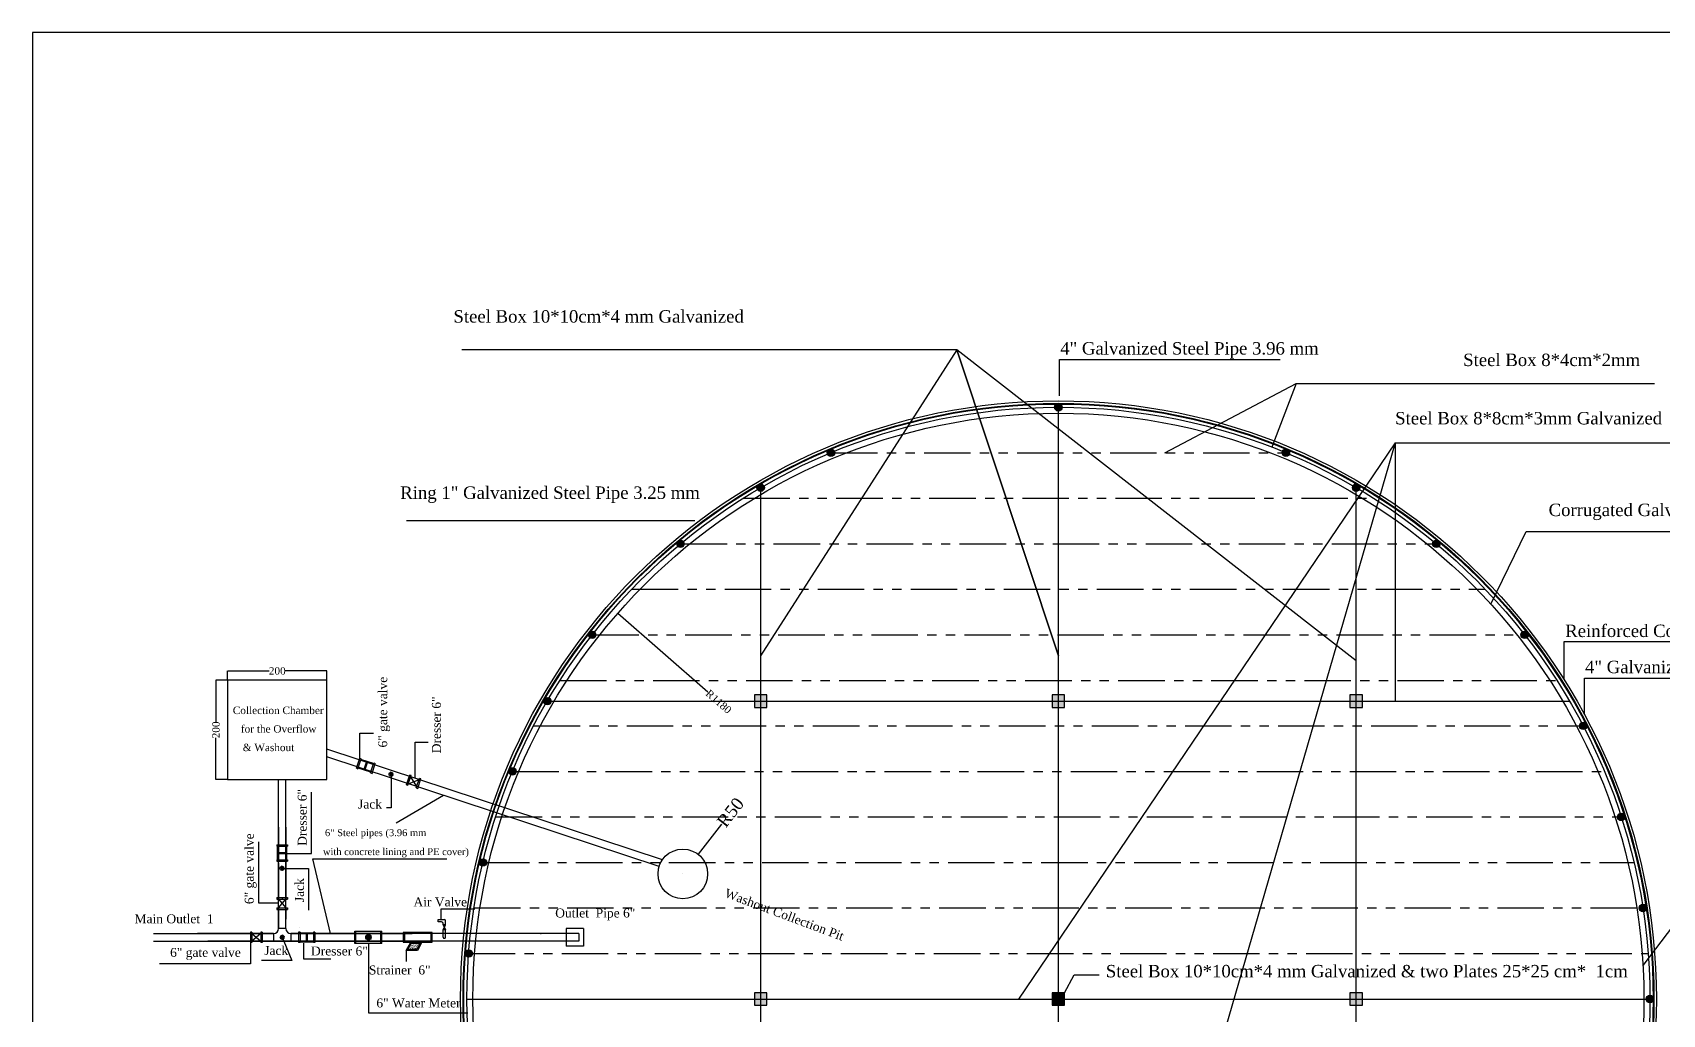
# Model space of a CAD drawing. Header units: centimetres. Extents: x 19229 to 39050, y 7691 to 15397.
# Drawn here: x 34075 to 37359, y 13419 to 15397 of the extents above; entities that cross this region are included whole.
import ezdxf

# ---------------------------------------------------------------- set-up
doc = ezdxf.new("R2010")
doc.units = ezdxf.units.CM
doc.linetypes.add('PHANTOM2', pattern=[1.25, 0.625, -0.125, 0.125, -0.125, 0.125, -0.125])
doc.layers.get('0').update_dxf_attribs({"linetype": 'CONTINUOUS'})
doc.layers.get('DEFPOINTS').update_dxf_attribs({"linetype": 'CONTINUOUS'})
doc.layers.add('DIM6', color=180, linetype='CONTINUOUS')
doc.layers.add('FRAME', color=7, linetype='CONTINUOUS')
doc.styles.add('style2', font='times.ttf', dxfattribs={"height": 15})
doc.styles.add('style3', font='times.ttf', dxfattribs={"height": 25})
doc.dimstyles.get("Standard").update_dxf_attribs({"dimtxt": 15, "dimasz": 0.18, "dimexe": 0.18, "dimexo": 0.0625, "dimgap": 0.09, "dimtad": 0, "dimdec": 0, "dimzin": 0, "dimdsep": 46, "dimtxsty": 'style2', "dimcen": 0.09, "dimadec": 0, "dimazin": 0, "dimtfac": 1, "dimtdec": 0, "dimtofl": 0, "dimtmove": 0, "dimatfit": 3, "dimfxl": 1, "dimtolj": 1, "dimtzin": 0, "dimarcsym": 0})

# ---------------------------------------------------------------- blocks, each defined once
blk = doc.blocks.new('*D11')
at = {"color": 0, "lineweight": -2, "transparency": 16777216}
for p, q in [((34467.9, 14092.2), (34467.9, 14110.9)), ((34468.1, 14110.8), (34551.9, 14110.8)), ((34667.7, 14110.8), (34584, 14110.8)), ((34667.9, 14092.2), (34667.9, 14110.9))]:
    blk.add_line(p, q, dxfattribs=at)
at = {"color": 0, "transparency": 16777216}
for points in [[(34468.1, 14110.8), (34468.1, 14110.7), (34467.9, 14110.8)], [(34667.7, 14110.8), (34667.7, 14110.7), (34667.9, 14110.8)]]:
    blk.add_solid(points, dxfattribs=at)
at = {"layer": 'DEFPOINTS', "color": 0, "transparency": 16777216}
for p in [(34467.9, 14092.1), (34667.9, 14110.8), (34667.9, 14092.1)]:
    blk.add_point(p, dxfattribs=at)
at = {"color": 0, "transparency": 16777216, "insert": (34567.9, 14110.8), "char_height": 15, "attachment_point": 5, "style": 'style2'}
blk.add_mtext('\\A1;200', dxfattribs=at)
blk = doc.blocks.new('*D12')
at = {"color": 0, "lineweight": -2, "transparency": 16777216}
for p, q in [((34467.9, 14092.1), (34444.2, 14092.1)), ((34444.4, 14091.9), (34444.4, 14008.2)), ((34444.4, 13892.3), (34444.4, 13976)), ((34467.9, 13892.1), (34444.2, 13892.1))]:
    blk.add_line(p, q, dxfattribs=at)
at = {"color": 0, "transparency": 16777216}
for points in [[(34444.3, 14091.9), (34444.4, 14091.9), (34444.4, 14092.1)], [(34444.3, 13892.3), (34444.4, 13892.3), (34444.4, 13892.1)]]:
    blk.add_solid(points, dxfattribs=at)
at = {"layer": 'DEFPOINTS', "color": 0, "transparency": 16777216}
for p in [(34444.4, 14092.1), (34467.9, 14092.1), (34467.9, 13892.1)]:
    blk.add_point(p, dxfattribs=at)
at = {"color": 0, "transparency": 16777216, "insert": (34444.4, 13992.1), "char_height": 15, "attachment_point": 5, "rotation": 90, "style": 'style2'}
blk.add_mtext('\\A1;200', dxfattribs=at)
blk = doc.blocks.new('*D13')
at = {"color": 0, "lineweight": -2, "transparency": 16777216}
for p, q in [((35463.1, 13802.1), (35416.1, 13741.7)), ((35385.2, 13702), (35385.4, 13702)), ((35385.3, 13701.9), (35385.3, 13702.1))]:
    blk.add_line(p, q, dxfattribs=at)
at = {"color": 0, "transparency": 16777216}
blk.add_solid([(35416.1, 13741.7), (35416.1, 13741.6), (35416, 13741.5)], dxfattribs=at)
at = {"layer": 'DEFPOINTS', "color": 0, "transparency": 16777216}
for p in [(35416, 13741.5), (35385.3, 13702)]:
    blk.add_point(p, dxfattribs=at)
at = {"color": 0, "transparency": 16777216, "insert": (35481.4, 13825.8), "char_height": 25, "attachment_point": 5, "rotation": 52.1678, "style": 'style3'}
blk.add_mtext('\\A1;R50', dxfattribs=at)
blk = doc.blocks.new('*D14')
at = {"color": 0, "lineweight": -2, "transparency": 16777216}
blk.add_line((35435.5, 14068), (35254.1, 14226.6), dxfattribs=at)
at = {"color": 0, "transparency": 16777216}
blk.add_solid([(35254.1, 14226.6), (35254.1, 14226.6), (35254, 14226.7)], dxfattribs=at)
at = {"layer": 'DEFPOINTS', "color": 0, "transparency": 16777216}
for p in [(35254, 14226.7), (36142.2, 13450)]:
    blk.add_point(p, dxfattribs=at)
at = {"color": 0, "transparency": 16777216, "insert": (35457.4, 14048.9), "char_height": 15, "attachment_point": 5, "rotation": 318.8301, "style": 'style2'}
blk.add_mtext('\\A1;R1180', dxfattribs=at)

msp = doc.modelspace()

# ---------------------------------------------------------------- hatches: boundary and pattern name
h = msp.add_hatch(color=7)
h.dxf.hatch_style = 1
h.paths.add_polyline_path([(34942.4, 13449.9, 1), (37342.4, 13449.9, 1)])
h.paths.add_polyline_path([(37340.7, 13449.9, -1), (34943.7, 13449.9, -1)], flags=16)
h.paths.add_polyline_path([(37336.1, 13449.9, -1), (34948.4, 13449.9, -0.036452), (34961, 13623.3, -0.371592), (34957.1, 13627.9, -0.459332), (34962.4, 13632.5, -0.072993), (35064.6, 13963.8, -0.288614), (35062, 13968, -0.553319), (35068.6, 13972.1, -0.073006), (35264, 14258.7, -0.209137), (35262.5, 14262.1, -0.655456), (35270.3, 14265.4, -0.072997), (35541.4, 14481.6, -0.132121), (35540.8, 14483.9, -0.768134), (35549.4, 14486.2, -0.072995), (35872.2, 14612.9, -0.056618), (35872.1, 14613.9, -0.894573), (35881.2, 14614.9, -0.072977), (36226.9, 14640.8, -0.964195), (36236.1, 14640.5, -0.019198), (36236.1, 14640.1, -0.391341)], flags=0)
h.paths.add_polyline_path([(37322.2, 13449.9, -1), (34962.2, 13449.9, -1)], flags=0)
h.paths.add_polyline_path([(37193.8, 13449.9, -0.853835), (35142.3, 13124.4), (35124.9, 13132.3), (35133.3, 13150.4), (35134.4, 13149.9, -0.072463), (35090.7, 13449.9, -1)], flags=0)
h.paths.add_polyline_path([(36195.4, 13449.9, -1), (36089.4, 13449.9, -1)], flags=0)
h.paths.add_polyline_path([(36192.2, 13449.9, -1), (36092.2, 13449.9, -1)], flags=0)
h.paths.add_polyline_path([(36149.9, 13449.9, -1), (36134.9, 13449.9, -1)], flags=0)
h.paths.add_polyline_path([(36359, 13223.6), (36621.3, 12949.8), (36641.8, 12969.4), (36379.4, 13243.1)], flags=8)
h.paths.add_polyline_path([(36428.3, 13303.6), (36620.4, 13166.9), (36641.4, 13196.4), (36449.3, 13333.2)], flags=8)
h.paths.add_polyline_path([(35375.7, 13725), (35617, 13634.9), (35626.9, 13661.4), (35385.6, 13751.5)], flags=8)
at = {"ltscale": 100}
h = msp.add_hatch(color=7, dxfattribs=at)
h.dxf.hatch_style = 1
h.paths.add_polyline_path([(36149.6, 14641.9, 1), (36134.6, 14641.9, 1)])
h = msp.add_hatch(color=7, dxfattribs=at)
h.dxf.hatch_style = 1
h.paths.add_polyline_path([(35691.3, 14550.3, 1), (35676.3, 14550.3, 1)])
h = msp.add_hatch(color=7, dxfattribs=at)
h.dxf.hatch_style = 1
h.paths.add_polyline_path([(36608.2, 14550.3, 1), (36593.2, 14550.3, 1)])
h = msp.add_hatch(color=7, dxfattribs=at)
h.dxf.hatch_style = 1
h.paths.add_polyline_path([(35549.6, 14479.9, 1), (35534.6, 14479.9, 1)])
h = msp.add_hatch(color=7, dxfattribs=at)
h.dxf.hatch_style = 1
h.paths.add_polyline_path([(36749.6, 14480, 1), (36734.6, 14480, 1)])
h = msp.add_hatch(color=7, dxfattribs=at)
h.dxf.hatch_style = 1
h.paths.add_polyline_path([(35388.1, 14366.9, 1), (35373.1, 14366.9, 1)])
h = msp.add_hatch(color=7, dxfattribs=at)
h.dxf.hatch_style = 1
h.paths.add_polyline_path([(36911.4, 14366.9, 1), (36896.4, 14366.9, 1)])
h = msp.add_hatch(color=7, dxfattribs=at)
h.dxf.hatch_style = 1
h.paths.add_polyline_path([(35210.2, 14183.5, 1), (35195.2, 14183.5, 1)])
h = msp.add_hatch(color=7, dxfattribs=at)
h.dxf.hatch_style = 1
h.paths.add_polyline_path([(37089.3, 14183.5, 1), (37074.3, 14183.5, 1)])
h = msp.add_hatch(color=7, dxfattribs=at)
h.dxf.hatch_style = 1
h.paths.add_polyline_path([(36754.7, 14062.4), (36742.2, 14062.4), (36742.2, 14049.9), (36754.7, 14049.9)])
h.paths.add_polyline_path([(36742.2, 14062.4), (36729.7, 14062.4), (36729.7, 14049.9), (36742.2, 14049.9)])
h.paths.add_polyline_path([(36742.2, 14049.9), (36729.7, 14049.9), (36729.7, 14037.4), (36742.2, 14037.4)])
h.paths.add_polyline_path([(36754.7, 14049.9), (36742.2, 14049.9), (36742.2, 14037.4), (36754.7, 14037.4)])
h.paths.add_polyline_path([(36154.7, 14049.9), (36129.7, 14049.9), (36129.7, 14037.4), (36154.7, 14037.4)])
h.paths.add_polyline_path([(36154.7, 14062.4), (36129.7, 14062.4), (36129.7, 14049.9), (36154.7, 14049.9)])
h.paths.add_polyline_path([(35542.2, 14062.4), (35529.7, 14062.4), (35529.7, 14049.9), (35542.2, 14049.9)])
h.paths.add_polyline_path([(35554.7, 14062.4), (35542.2, 14062.4), (35542.2, 14049.9), (35554.7, 14049.9)])
h.paths.add_polyline_path([(35554.7, 14049.9), (35542.2, 14049.9), (35542.2, 14037.4), (35554.7, 14037.4)])
h.paths.add_polyline_path([(35542.2, 14049.9), (35529.7, 14049.9), (35529.7, 14037.4), (35542.2, 14037.4)])
h.paths.add_polyline_path([(35554.7, 13449.9), (35542.2, 13449.9), (35542.2, 13437.4), (35554.7, 13437.4)])
h.paths.add_polyline_path([(35554.7, 13462.4), (35542.2, 13462.4), (35542.2, 13449.9), (35554.7, 13449.9)])
h.paths.add_polyline_path([(35542.2, 13462.4), (35529.7, 13462.4), (35529.7, 13449.9), (35542.2, 13449.9)])
h.paths.add_polyline_path([(35542.2, 13449.9), (35529.7, 13449.9), (35529.7, 13437.4), (35542.2, 13437.4)])
h.paths.add_polyline_path([(36754.8, 12849.9), (36742.3, 12849.9), (36742.3, 12837.4), (36754.8, 12837.4)])
h.paths.add_polyline_path([(36754.8, 12862.4), (36742.3, 12862.4), (36742.3, 12849.9), (36754.8, 12849.9)])
h.paths.add_polyline_path([(36742.3, 12862.4), (36729.8, 12862.4), (36729.8, 12849.9), (36742.3, 12849.9)])
h.paths.add_polyline_path([(36742.3, 12849.9), (36729.8, 12849.9), (36729.8, 12837.4), (36742.3, 12837.4)])
h.paths.add_polyline_path([(36154.8, 12849.9), (36129.8, 12849.9), (36129.8, 12837.4), (36154.8, 12837.4)])
h.paths.add_polyline_path([(36154.8, 12862.4), (36129.8, 12862.4), (36129.8, 12849.9), (36154.8, 12849.9)])
h.paths.add_polyline_path([(35554.8, 12849.9), (35542.3, 12849.9), (35542.3, 12837.4), (35554.8, 12837.4)])
h.paths.add_polyline_path([(35554.8, 12862.4), (35542.3, 12862.4), (35542.3, 12849.9), (35554.8, 12849.9)])
h.paths.add_polyline_path([(35542.3, 12862.4), (35529.8, 12862.4), (35529.8, 12849.9), (35542.3, 12849.9)])
h.paths.add_polyline_path([(35542.3, 12849.9), (35529.8, 12849.9), (35529.8, 12837.4), (35542.3, 12837.4)])
h.paths.add_polyline_path([(36154.7, 13462.4), (36129.7, 13462.4), (36129.7, 13449.9), (36134.9, 13449.9, -1), (36149.9, 13449.9), (36154.7, 13449.9)])
h.paths.add_polyline_path([(36754.7, 13462.4), (36742.2, 13462.4), (36742.2, 13449.9), (36754.7, 13449.9)])
h.paths.add_polyline_path([(36742.2, 13462.4), (36729.7, 13462.4), (36729.7, 13449.9), (36742.2, 13449.9)])
h.paths.add_polyline_path([(36742.2, 13449.9), (36729.7, 13449.9), (36729.7, 13437.4), (36742.2, 13437.4)])
h.paths.add_polyline_path([(36754.7, 13449.9), (36742.2, 13449.9), (36742.2, 13437.4), (36754.7, 13437.4)])
h = msp.add_hatch(color=7, dxfattribs=at)
h.dxf.hatch_style = 1
h.paths.add_polyline_path([(35119.8, 14049.9, 1), (35104.8, 14049.9, 1)])
h = msp.add_hatch(color=7, dxfattribs=at)
h.dxf.hatch_style = 1
h.paths.add_polyline_path([(37207.2, 14000.1, 1), (37192.2, 14000.1, 1)])
h = msp.add_hatch(color=7, dxfattribs=at)
h.dxf.hatch_style = 1
h.paths.add_polyline_path([(35049.4, 13908.4, 1), (35034.4, 13908.4, 1)])
h = msp.add_hatch(color=7, dxfattribs=at)
h.dxf.hatch_style = 1
h.paths.add_polyline_path([(37283.9, 13816.7, 1), (37268.9, 13816.7, 1)])
h = msp.add_hatch(color=7, dxfattribs=at)
h.dxf.hatch_style = 1
h.paths.add_polyline_path([(34989.9, 13725, 1), (34974.9, 13725, 1)])
h = msp.add_hatch(color=7, dxfattribs=at)
h.dxf.hatch_style = 1
h.paths.add_polyline_path([(37327.6, 13633.3, 1), (37312.6, 13633.3, 1)])
h = msp.add_hatch()
h.set_pattern_fill('AR-SAND', scale=0.05)
h.set_pattern_definition([(37.5, (10727.6763, 922.9102), (-0.08000156, 2.44706619), [0, -1.9304, 0, -2.159, 0, -2.06375]), (7.5, (10727.6763, 922.9102), (2.2476164, 3.5841255), [0, -1.0414, 0, -1.7399, 0, -0.66675]), (327.5, (10726.1142, 922.9102), (3.95496185, 0.00718592), [0, -0.635, 0, -2.286, 0, -2.9845]), (317.5, (10726.1142, 922.91), (3.81778226, 1.1146466), [0, -0.3175, 0, -1.4986, 0, -1.7145])])
h.paths.add_polyline_path([(34856.1, 13562.7), (34838, 13562.7), (34831.2, 13550), (34849.4, 13550)])
h = msp.add_hatch(color=7, dxfattribs=at)
h.dxf.hatch_style = 1
h.paths.add_polyline_path([(34961.3, 13541.6, 1), (34946.3, 13541.6, 1)])
h = msp.add_hatch(color=7, dxfattribs=at)
h.dxf.hatch_style = 1
h.paths.add_polyline_path([(36154.7, 13449.9), (36129.7, 13449.9), (36129.7, 13437.4), (36154.7, 13437.4)])
h.paths.add_polyline_path([(36154.7, 13462.4), (36129.7, 13462.4), (36129.7, 13449.9), (36154.7, 13449.9)])
h = msp.add_hatch(color=7, dxfattribs=at)
h.dxf.hatch_style = 1
h.paths.add_polyline_path([(37341.7, 13449.9, 1), (37326.7, 13449.9, 1)])
at = {"layer": 'DIM6', "linetype": 'Continuous', "lineweight": 50}
h = msp.add_hatch(color=7, dxfattribs=at)
edge = h.paths.add_edge_path()
edge.add_arc((34797.2, 13902.6), 3.34, 0, 360)
h = msp.add_hatch(color=7, dxfattribs=at)
edge = h.paths.add_edge_path()
edge.add_arc((34577.7, 13713.2), 3.34, 0, 360)
h = msp.add_hatch(color=7, dxfattribs=at)
edge = h.paths.add_edge_path()
edge.add_arc((34577.9, 13574.5), 3.34, 0, 360)

# ---------------------------------------------------------------- linework, layer by layer
at = {"color": 7, "ltscale": 20}
for p, q in [((35937.4, 14757.8), (34939.6, 14757.8)), ((35937.4, 14757.8), (35542.1, 14141.5)), ((36742.2, 14131.4), (35937.4, 14757.8)), ((35937.4, 14757.8), (36142.2, 14141.5)), ((36142.2, 14141.5), (35937.4, 14757.8)), ((36621.6, 14689.6), (36572.2, 14561.7)), ((36621.6, 14689.6), (37343.6, 14689.6)), ((36820.5, 14570.4), (36061.9, 13449.9)), ((36820.5, 14570.4), (36322.1, 12849.9)), ((36820.5, 14570.4), (36820.5, 14049.9)), ((35542.1, 14479.9), (35542.1, 12410.9)), ((34639.8, 13732), (34909.7, 13732)), ((37320.3, 13517.6), (37382.5, 13598.5))]:
    msp.add_line(p, q, dxfattribs=at)
at = {"color": 7}
for p, q in [((36144.6, 14665), (36144.6, 14737.9)), ((36142.4, 12250), (36142.1, 14641.9)), ((36742.4, 12410.7), (36742.1, 14480)), ((34828.3, 14413.8), (35409.6, 14413.8)), ((37013.8, 14245.5), (37084.7, 14391.8)), ((37084.7, 14391.8), (37611.9, 14391.8)), ((37161.2, 14094.7), (37161.2, 14170.1)), ((37161.2, 14170.1), (37477.9, 14170.1)), ((37202.2, 14023.2), (37202.2, 14096)), ((35112.3, 14049.9), (37172.2, 14049.9)), ((34734.1, 13934.8), (34734.1, 13985.6)), ((34734.1, 13985.6), (34762.2, 13985.6)), ((34845.9, 13894.7), (34845.9, 13967.3)), ((34845.9, 13967.3), (34871.8, 13967.3)), ((35344.2, 13730.4), (34667.9, 13953.4)), ((35337.5, 13716.8), (34667.9, 13937.6)), ((34734.1, 13934.8), (34737, 13933.8)), ((34762.2, 13924.1), (34736.5, 13932.6)), ((34743.4, 13912.8), (34748.1, 13927)), ((34744.3, 13912.4), (34749, 13926.7)), ((34745.3, 13912.1), (34750, 13926.4)), ((34756.4, 13906.6), (34730.8, 13915.1)), ((34756, 13905.4), (34758.9, 13904.5)), ((34797.2, 13899.3), (34797.2, 13835.1)), ((34570.4, 13591.7), (34570.4, 13892.1)), ((34570.4, 13591.7), (34570.4, 13872.3)), ((34585.4, 13591.7), (34585.4, 13892.1)), ((34585.4, 13591.7), (34585.4, 13872.3)), ((34637.1, 13742.8), (34637.1, 13866.9)), ((34797.2, 13835.1), (34788.4, 13835.1)), ((34903.1, 13860.1), (34807.7, 13803.9)), ((34530.5, 13643.3), (34530.5, 13766.3)), ((34568.7, 13730.5), (34568.7, 13757.5)), ((34570.4, 13744.8), (34585.4, 13744.8)), ((34570.4, 13743.8), (34585.4, 13743.8)), ((34570.4, 13742.8), (34585.4, 13742.8)), ((34585.4, 13742.8), (34637.1, 13742.8)), ((34587.1, 13730.5), (34587.1, 13757.5)), ((34675.3, 13581.7), (34639.8, 13732)), ((34579.5, 13712.7), (34631, 13712.7)), ((34631, 13712.7), (34631, 13629)), ((34570.4, 13643.3), (34530.5, 13643.3)), ((34898.1, 13631.4), (34965.8, 13631.4)), ((34318.7, 13581.7), (34560.4, 13581.7)), ((34318.7, 13566.7), (34839.5, 13566.7)), ((34560.4, 13581.7), (34427.9, 13581.7)), ((34560.4, 13581.7), (34427.9, 13581.7)), ((35175.4, 13566.7), (34427.9, 13566.7)), ((34560.4, 13581.7), (34535.4, 13581.7)), ((34560.4, 13581.7), (34560.4, 13566.7)), ((34585.4, 13591.7), (34570.4, 13591.7)), ((34577.9, 13574.5), (34597.1, 13527.2)), ((35175.4, 13581.7), (34595.4, 13581.7)), ((34935.4, 13581.7), (34595.4, 13581.7)), ((35160.4, 13581.7), (34595.4, 13581.7)), ((34595.4, 13581.7), (34839.5, 13581.7)), ((34595.4, 13581.7), (34595.4, 13566.7)), ((34614, 13583.4), (34641, 13583.4)), ((34614, 13565), (34641, 13565)), ((34626.3, 13581.7), (34626.3, 13566.7)), ((34627.3, 13581.7), (34627.3, 13566.7)), ((34628.3, 13581.7), (34628.3, 13566.7)), ((34724.6, 13586.7), (34778.6, 13586.7)), ((34724.6, 13561.7), (34724.6, 13586.7)), ((34726.6, 13561.7), (34726.6, 13586.7)), ((34935.4, 13581.7), (34735.4, 13581.7)), ((34746.2, 13574.2), (34749.2, 13574.2)), ((34749.2, 13574.2), (34746.2, 13574.2)), ((34746.2, 13574.2), (34749.2, 13574.2)), ((34749.5, 13575.4), (34747, 13576.9)), ((34747, 13576.9), (34749.5, 13575.4)), ((34749.5, 13573), (34747, 13571.5)), ((34747, 13571.5), (34749.5, 13573)), ((34750.4, 13576.3), (34748.9, 13578.9)), ((34748.9, 13578.9), (34750.4, 13576.3)), ((34748.9, 13569.5), (34750.4, 13572.1)), ((34751.6, 13576.6), (34751.6, 13579.6)), ((34751.6, 13576.6), (34751.6, 13579.6)), ((34751.6, 13568.8), (34751.6, 13571.8)), ((34751.6, 13571.8), (34751.6, 13568.8)), ((34752.8, 13576.3), (34754.3, 13578.9)), ((34754.3, 13578.9), (34752.8, 13576.3)), ((34752.8, 13572.1), (34754.3, 13569.5)), ((34754.3, 13569.5), (34752.8, 13572.1)), ((34753.7, 13575.4), (34756.3, 13576.9)), ((34753.7, 13573), (34756.3, 13571.5)), ((34756.3, 13571.5), (34753.7, 13573)), ((34754, 13574.2), (34757, 13574.2)), ((34757, 13574.2), (34754, 13574.2)), ((34776.6, 13561.7), (34776.6, 13586.7)), ((34778.6, 13561.7), (34778.6, 13586.7)), ((34935.4, 13581.7), (34835.4, 13581.7)), ((35185.4, 13591.7), (35150.4, 13591.7)), ((35150.4, 13591.7), (35150.4, 13556.7)), ((35175.4, 13581.7), (35175.4, 13566.7)), ((35185.4, 13591.7), (35185.4, 13556.7)), ((34514, 13563.7), (34514, 13521.1)), ((34620.8, 13562.2), (34620.8, 13530.9)), ((34778.6, 13561.7), (34724.6, 13561.7)), ((34751.6, 13561.7), (34751.6, 13422.3)), ((34827.9, 13548), (34827.9, 13525.8)), ((35185.4, 13556.7), (35150.4, 13556.7)), ((34514, 13521.1), (34330.8, 13521.1)), ((34597.1, 13527.2), (34536.4, 13527.2)), ((34620.8, 13530.9), (34675.9, 13530.9)), ((34950.2, 13449.9), (37334.2, 13449.9)), ((36142.2, 13449.9), (36142.4, 13449.9)), ((36142.2, 13449.9), (36142.4, 13449.9)), ((34751.6, 13422.3), (34951.7, 13422.3))]:
    msp.add_line(p, q, dxfattribs=at)
at = {"color": 7, "ltscale": 100}
for p, q in [((36144.6, 14737.9), (36589.1, 14737.9)), ((36356.6, 14550.3), (36621.6, 14689.6)), ((36820.5, 14570.4), (37586.1, 14570.4)), ((37202.2, 14096), (37646.7, 14096)), ((36154.7, 13462.4), (36173.8, 13498.5)), ((36173.8, 13498.5), (36224.6, 13498.5))]:
    msp.add_line(p, q, dxfattribs=at)
at = {"color": 7, "linetype": 'PHANTOM2', "ltscale": 150}
for p, q in [((35683.8, 14550.3), (36600.7, 14550.3)), ((35507, 14458.6), (36777.5, 14458.6)), ((35380.6, 14366.9), (36903.9, 14366.9)), ((35282.1, 14275.2), (37002.4, 14275.2)), ((35202.7, 14183.5), (37081.8, 14183.5)), ((35137.8, 14091.8), (37146.7, 14091.8)), ((35084.8, 14000.1), (37199.7, 14000.1)), ((35041.9, 13908.4), (37242.6, 13908.4)), ((35008.1, 13816.7), (37276.4, 13816.7)), ((34982.4, 13725), (37302.1, 13725)), ((34964.4, 13633.3), (37320.1, 13633.3)), ((34953.8, 13541.6), (37330.7, 13541.6))]:
    msp.add_line(p, q, dxfattribs=at)
at = {"color": 7}
for points in [[(34467.9, 13892.1), (34667.9, 13892.1), (34667.9, 14092.1), (34467.9, 14092.1)], [(35529.7, 14037.4), (35554.7, 14037.4), (35554.7, 14062.4), (35529.7, 14062.4)], [(36129.7, 14037.4), (36154.7, 14037.4), (36154.7, 14062.4), (36129.7, 14062.4)], [(36729.7, 14037.4), (36754.7, 14037.4), (36754.7, 14062.4), (36729.7, 14062.4)], [(34750.5, 13573.7), (34752.7, 13573.7), (34752.7, 13575), (34750.5, 13575)], [(34822, 13564.7), (34879.9, 13564.7), (34879.9, 13583.7), (34822, 13583.7)], [(34824.1, 13566.7), (34878, 13566.7), (34878, 13581.7), (34824.1, 13581.7)], [(34827.9, 13548), (34836.8, 13564.7), (34859.5, 13564.7), (34850.6, 13548)], [(34827.9, 13548), (34836.8, 13564.7), (34859.5, 13564.7), (34850.6, 13548)], [(34836.8, 13564.7), (34859.5, 13564.7), (34850.6, 13548), (34827.9, 13548)], [(34831.2, 13550), (34838, 13562.7), (34856.1, 13562.7), (34849.4, 13550)], [(35529.7, 13437.4), (35554.7, 13437.4), (35554.7, 13462.4), (35529.7, 13462.4)], [(36129.7, 13437.4), (36154.7, 13437.4), (36154.7, 13462.4), (36129.7, 13462.4)], [(36729.7, 13437.4), (36754.7, 13437.4), (36754.7, 13462.4), (36729.7, 13462.4)]]:
    msp.add_lwpolyline(points, close=True, dxfattribs=at)
for centre, radius in [((36142.2, 13449.9), 1205), ((36142.4, 13449.9), 1200), ((36142.2, 13449.9), 1198.5), ((36142.2, 13449.9), 1192), ((36142.2, 13449.9), 1180), ((35385.3, 13702), 50), ((34751.6, 13574.2), 5.39), ((34751.6, 13574.2), 2.39)]:
    msp.add_circle(centre, radius, dxfattribs=at)
at = {"color": 7, "ltscale": 100}
for centre in [(36142.1, 14641.9), (35683.8, 14550.3), (36600.7, 14550.3), (35542.1, 14479.9), (36742.1, 14480), (35380.6, 14366.9), (36903.9, 14366.9), (35202.7, 14183.5), (37081.8, 14183.5), (35112.3, 14049.9), (37199.7, 14000.1), (35041.9, 13908.4), (37276.4, 13816.7), (34982.4, 13725), (37320.1, 13633.3), (34953.8, 13541.6), (37334.2, 13449.9)]:
    msp.add_circle(centre, 7.5, dxfattribs=at)
at = {"color": 7}
for centre, start, end in [((34560.4, 13591.7), 270, 0), ((34595.4, 13591.7), 180, 270), ((34595.4, 13591.7), 180, 270)]:
    msp.add_arc(centre, 10, start, end, dxfattribs=at)
for p in [(36142.1, 14550.3), (36142.1, 14458.6), (36142.1, 14366.9), (36142.1, 14275.2), (36142.1, 14183.5), (36142.2, 14091.8), (36142.2, 14000.1), (36142.2, 13908.4), (36142.2, 13816.7), (36142.2, 13725), (36142.2, 13633.3), (34746.2, 13574.2), (34747, 13576.9), (34747, 13571.5), (34748.9, 13578.9), (34754.3, 13578.9), (34756.3, 13576.9), (34756.3, 13571.5), (34757, 13574.2), (35099, 13581.7), (36142.2, 13541.6), (36142.2, 13449.9), (36142.2, 13449.9)]:
    msp.add_point(p, dxfattribs=at)
at = {"layer": 'DIM6', "color": 7, "linetype": 'Continuous'}
for p, q in [((34727.5, 13914.8), (34734.1, 13934.8)), ((34730.4, 13913.9), (34737, 13933.8)), ((34727.5, 13914.8), (34730.4, 13913.9)), ((34756, 13905.4), (34762.6, 13925.4)), ((34758.9, 13904.5), (34765.4, 13924.4)), ((34762.6, 13925.4), (34765.4, 13924.4)), ((34828.3, 13881.6), (34834.9, 13901.5)), ((34831.2, 13880.6), (34837.8, 13900.6)), ((34834.9, 13901.5), (34837.8, 13900.6)), ((34849.1, 13877.9), (34836.8, 13897.7)), ((34848.2, 13875), (34854.7, 13895)), ((34851, 13874.1), (34857.6, 13894)), ((34854.7, 13895), (34857.6, 13894)), ((34828.3, 13881.6), (34831.2, 13880.6)), ((34832.1, 13883.5), (34853.8, 13892.1)), ((34848.2, 13875), (34851, 13874.1)), ((34570.4, 13795.9), (34570.4, 13729.4)), ((34585.4, 13795.9), (34585.4, 13651.4)), ((34567.4, 13760.5), (34588.4, 13760.5)), ((34567.4, 13760.5), (34567.4, 13757.5)), ((34567.4, 13757.5), (34588.4, 13757.5)), ((34567.4, 13730.5), (34588.4, 13730.5)), ((34567.4, 13730.5), (34567.4, 13727.5)), ((34588.4, 13760.5), (34588.4, 13757.5)), ((34588.4, 13730.5), (34588.4, 13727.5)), ((34567.4, 13727.5), (34588.4, 13727.5)), ((34570.4, 13724.4), (34570.4, 13651.4)), ((34567.4, 13654.4), (34567.4, 13651.4)), ((34567.4, 13654.4), (34588.4, 13654.4)), ((34567.4, 13651.4), (34588.4, 13651.4)), ((34567.4, 13633.5), (34567.4, 13630.5)), ((34567.4, 13633.5), (34588.4, 13633.5)), ((34570.4, 13633.5), (34585.4, 13651.4)), ((34570.4, 13651.4), (34585.4, 13633.5)), ((34570.4, 13633.5), (34570.4, 13591.7)), ((34577.9, 13654.4), (34577.9, 13651.4)), ((34585.4, 13633.5), (34585.4, 13610.7)), ((34588.4, 13654.4), (34588.4, 13651.4)), ((34588.4, 13633.5), (34588.4, 13630.5)), ((34898.1, 13610.2), (34898.1, 13631.4)), ((34567.4, 13630.5), (34588.4, 13630.5)), ((34892.1, 13605.2), (34892.1, 13610.2)), ((34892.1, 13610.2), (34904.2, 13610.2)), ((34899.2, 13605.2), (34892.1, 13605.2)), ((34902.2, 13599.2), (34902.2, 13602.2)), ((34907.2, 13599.2), (34902.2, 13599.2)), ((34902.2, 13599.2), (34907.2, 13589.2)), ((34902.2, 13589.2), (34907.2, 13599.2)), ((34907.2, 13599.2), (34907.2, 13607.2)), ((34517, 13581.7), (34407.5, 13581.7)), ((34517, 13566.7), (34494.2, 13566.7)), ((34517, 13584.7), (34514, 13584.7)), ((34514, 13584.7), (34514, 13563.7)), ((34517, 13584.7), (34517, 13563.7)), ((34517, 13581.7), (34534.8, 13566.7)), ((34534.8, 13581.7), (34517, 13566.7)), ((34537.8, 13584.7), (34534.8, 13584.7)), ((34534.8, 13584.7), (34534.8, 13563.7)), ((34560.4, 13581.7), (34534.8, 13581.7)), ((34537.8, 13574.2), (34534.8, 13574.2)), ((34679.3, 13566.7), (34534.8, 13566.7)), ((34537.8, 13584.7), (34537.8, 13563.7)), ((34607.8, 13581.7), (34595.4, 13581.7)), ((34611, 13584.7), (34611, 13563.7)), ((34614, 13584.7), (34611, 13584.7)), ((34612.8, 13594.3), (34612.8, 13594.3)), ((34679.3, 13581.7), (34612.8, 13581.7)), ((34614, 13584.7), (34614, 13563.7)), ((34641, 13584.7), (34641, 13563.7)), ((34644, 13584.7), (34641, 13584.7)), ((34644, 13584.7), (34644, 13563.7)), ((34902.2, 13574.2), (34902.2, 13589.2)), ((34907.2, 13589.2), (34902.2, 13589.2)), ((34907.2, 13574.2), (34907.2, 13589.2)), ((34517, 13563.7), (34514, 13563.7)), ((34537.8, 13563.7), (34534.8, 13563.7)), ((34614, 13563.7), (34611, 13563.7)), ((34644, 13563.7), (34641, 13563.7))]:
    msp.add_line(p, q, dxfattribs=at)
at = {"layer": 'DIM6', "color": 7, "linetype": 'Continuous', "lineweight": 50}
for centre in [(34797.2, 13902.6), (34577.7, 13713.2), (34577.9, 13574.5)]:
    msp.add_circle(centre, 3.34, dxfattribs=at)
at = {"layer": 'DIM6', "color": 7, "linetype": 'Continuous'}
for centre, radius, start, end in [((34899.2, 13602.2), 3, 0, 90), ((34904.2, 13607.2), 3, 0, 90), ((34904.7, 13574.9), 2.59, 195.0718, 344.9282)]:
    msp.add_arc(centre, radius, start, end, dxfattribs=at)
at = {"layer": 'FRAME', "linetype": 'Continuous', "ltscale": 0.05}
for p, q in [((34074.9, 15396.6), (34074.9, 11608.4)), ((38230.7, 15396.6), (34074.9, 15396.6))]:
    msp.add_line(p, q, dxfattribs=at)

# ---------------------------------------------------------------- texts
at = {"color": 7, "style": 'style3'}
for s, height, p in [('Steel Box 10*10cm*4 mm Galvanized ', 25, (34923, 14812.4)), ('4" Galvanized Steel Pipe 3.96 mm', 25, (36145.8, 14748.1)), ('Steel Box 8*4cm*2mm ', 25, (36957.9, 14724.9)), ('Steel Box 8*8cm*3mm Galvanized', 25, (36820.8, 14607.4)), (' Ring 1" Galvanized Steel Pipe 3.25 mm', 25, (34806.4, 14457.4)), ('Corrugated Galvanized Steel Sheets 1.5 mm', 25, (37130.1, 14422.7)), ('Reinforced Concrete Ring', 25, (37163.5, 14179.1)), ('4" Galvanized Steel Pipe 3.96 mm', 25, (37203.4, 14106.3)), ('Collection Chamber', 15, (34478.4, 14023.9)), ('for the Overflow', 15, (34494.7, 13986.6)), (' & Washout', 15, (34492.8, 13949.2)), ('Jack', 18, (34730.8, 13833.6)), ('6" Steel pipes (3.96 mm ', 14, (34664.1, 13778)), ('with concrete lining and PE cover)', 14, (34660, 13739.8)), ('Air Valve', 18, (34842.5, 13636.5)), ('Outlet  Pipe 6"', 18, (35128.1, 13614.2)), ('Main Outlet  1', 18, (34280.3, 13602.5)), ('6" gate valve', 18, (34352, 13534.8)), ('Jack', 18, (34541.7, 13538.6)), ('Dresser 6"', 18, (34635.9, 13537.7)), ('Strainer  6"', 18, (34752.6, 13499.4)), ('Steel Box 10*10cm*4 mm Galvanized & two Plates 25*25 cm*  1cm', 25, (36237.8, 13493.6)), ('6" Water Meter', 18, (34767.7, 13433))]:
    msp.add_text(s, height=height, dxfattribs=at).set_placement(p)
for s, rotation, p in [('6" gate valve', 90, (34789.5, 13956.6)), ('Dresser 6"', 90, (34897.6, 13944.9)), ('Dresser 6"', 90, (34627.2, 13758.4)), ('6" gate valve', 90, (34520.5, 13641.1)), ('Jack', 90, (34621.7, 13645.1)), ('Washout Collection Pit', 339.516, (35467.8, 13656))]:
    msp.add_text(s, height=18, rotation=rotation, dxfattribs=at).set_placement(p)

# ---------------------------------------------------------------- dimensions: what is measured, and where the dimension line sits
at = {"color": 7}
dim = msp.add_radius_dim(center=(36142.2, 13449.9), mpoint=(35254, 14226.7), dimstyle='Standard', dxfattribs=at)
dim.commit()
dim.dimension.update_dxf_attribs({"geometry": '*D14', "text_midpoint": (35457.4, 14048.9), "dimtype": 164})
for p1, p2, distance, picture, middle in [((34467.9, 13892.1), (34467.9, 14092.1), 23.5, '*D12', (34444.4, 13992.1)), ((34467.9, 14092.1), (34667.9, 14092.1), 18.7, '*D11', (34567.9, 14110.8))]:
    dim = msp.add_aligned_dim(p1=p1, p2=p2, distance=distance, dimstyle='Standard', dxfattribs=at)
    dim.commit()
    dim.dimension.update_dxf_attribs({"geometry": picture, "text_midpoint": middle})
dim = msp.add_radius_dim(center=(35385.3, 13702), mpoint=(35416, 13741.5), dimstyle='Standard', override={"dimtxsty": 'style3'}, dxfattribs=at)
dim.commit()
dim.dimension.update_dxf_attribs({"geometry": '*D13', "text_midpoint": (35481.4, 13825.8), "dimtype": 164})

doc.saveas('drawing.dxf')
